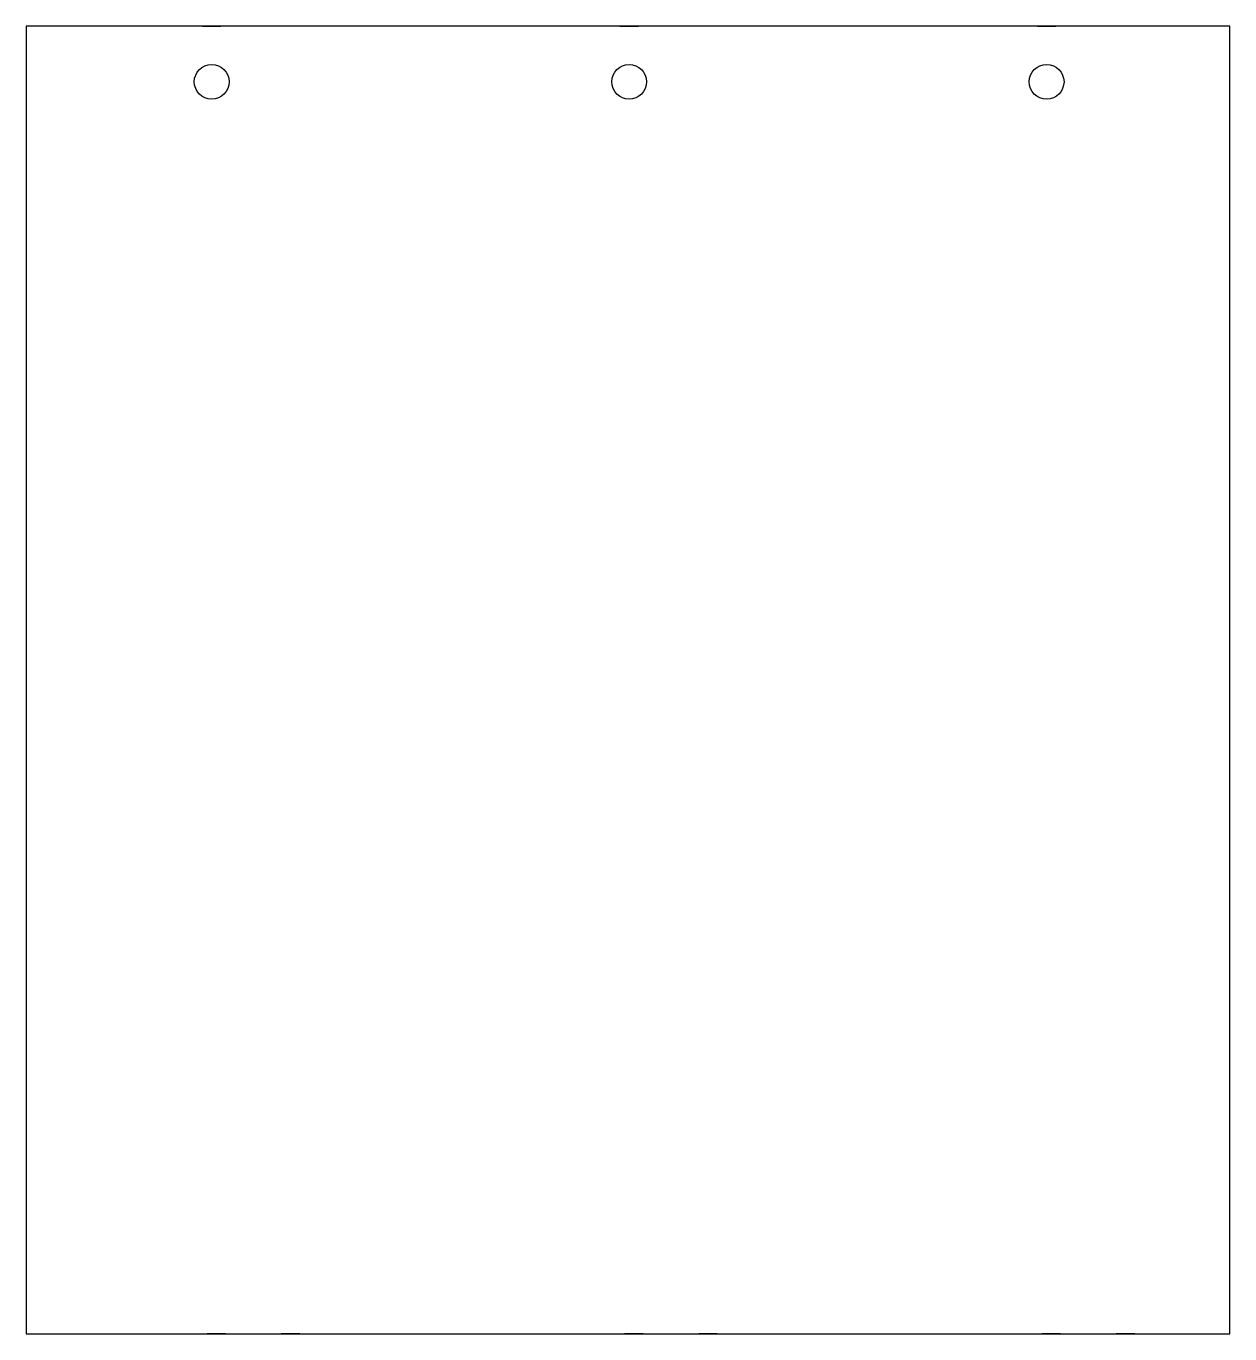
# Model space of a CAD drawing. Extents: x 0 to 519, y 0 to 564.
import ezdxf

# ---------------------------------------------------------------- set-up
doc = ezdxf.new("R2010")
doc.units = 0

msp = doc.modelspace()

# ---------------------------------------------------------------- linework, layer by layer
at = {"layer": 'EDGE.DRILL_D8.0_P24.0', "color": 4, "extrusion": (0, -1, 0)}
for centre in [(80, -8, -564), (260, -8, -564), (440, -8, -564)]:
    msp.add_circle(centre, 4, dxfattribs=at)
at = {"layer": 'EDGE.DRILL_D8.0_P9.5', "color": 4, "extrusion": (0, 1, 0)}
for centre in [(-82, -9), (-114, -9), (-262, -9), (-294, -9), (-442, -9), (-474, -9)]:
    msp.add_circle(centre, 4, dxfattribs=at)
at = {"layer": 'OUTLINE_T18.0_F1', "color": 1}
msp.add_lwpolyline([(519, 0), (519, 564), (0, 564), (0, 0)], close=True, dxfattribs=at)
at = {"layer": 'PANEL_Egger 1137', "color": 2}
msp.add_lwpolyline([(0, 0), (519, 0), (519, 564), (0, 564)], close=True, dxfattribs=at)
at = {"layer": 'V.DRILL_D15.0_P13.0_F1', "color": 5}
for centre in [(80, 540), (260, 540), (440, 540)]:
    msp.add_circle(centre, 7.5, dxfattribs=at)

doc.saveas('drawing.dxf')
